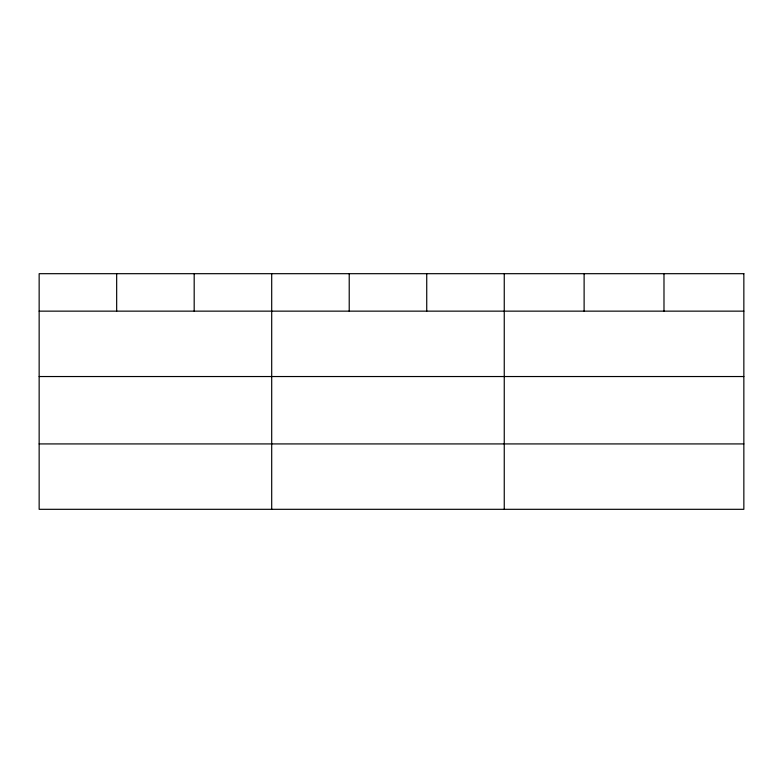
<?xml version="1.0" encoding="UTF-8"?>
<svg xmlns="http://www.w3.org/2000/svg" width="783" height="783" viewBox="0 0 783 783"><rect width="100%" height="100%" fill="white"/><g stroke="black" fill="none" stroke-linecap="round" stroke-linejoin="round"><path stroke-width="1.17" d="M39.15 311.145L743.85 311.145M39.15 376.535L743.85 376.535M39.15 443.922L743.85 443.922M663.984 273.688L663.984 311.145M584.118 273.688L584.118 311.145M504.252 273.688L504.252 509.312M426.735 273.688L426.735 311.145M349.218 273.688L349.218 311.145M271.701 273.688L271.701 509.312M194.184 273.688L194.184 311.145M116.667 273.688L116.667 311.145M743.85 273.688L39.15 273.688L39.15 509.312L743.85 509.312L743.85 273.688"/></g></svg>
